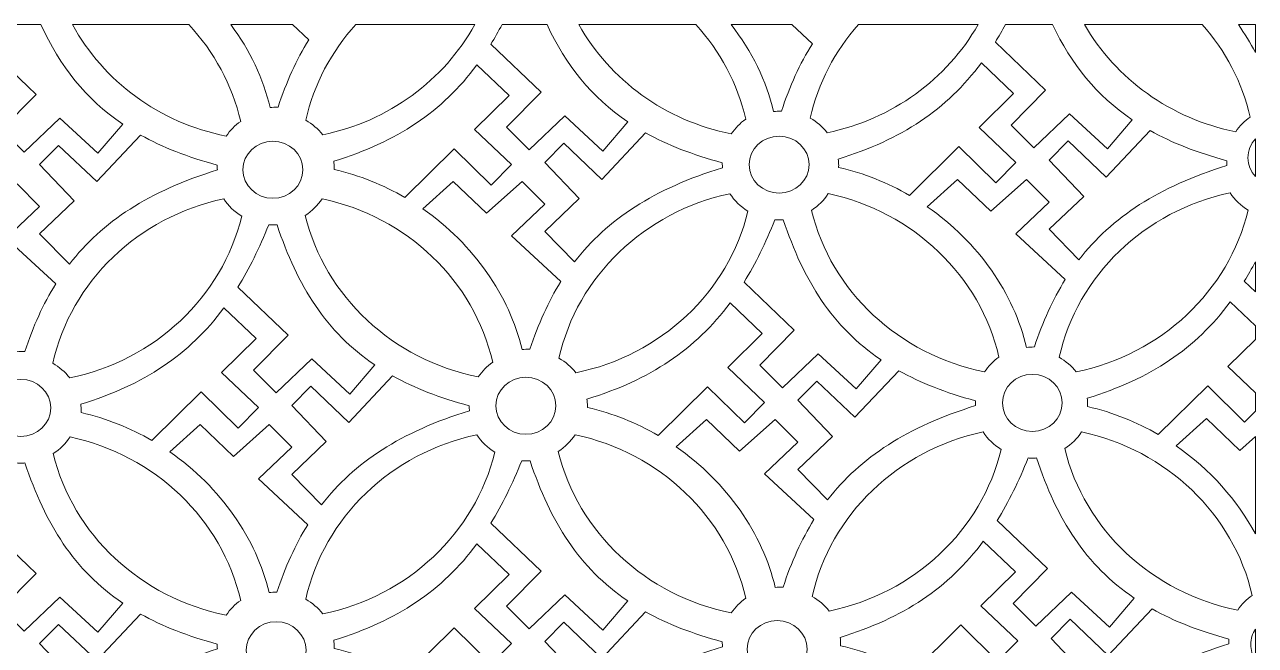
# Model space of a CAD drawing. Header units: millimetres. Extents: x -1200 to 1200, y -590 to 590.
# Drawn here: x 32 to 1200, y 1 to 590 of the extents above; entities that cross this region are included whole.
import ezdxf

# ---------------------------------------------------------------- set-up
doc = ezdxf.new("R2010")
doc.units = ezdxf.units.MM
doc.header["$MEASUREMENT"] = 0
doc.layers.add('Layer 1', color=7, linetype='Continuous')

msp = doc.modelspace()

# ---------------------------------------------------------------- linework, layer by layer
at = {"layer": 'Layer 1', "color": 250, "lineweight": 20}
for points, knots in [([(-4.3834, 569.2582), (-0.3155, 575.8553), (3.5855, 582.7519), (7.3462, 589.9734), (7.3462, 589.9734), (47.8824, 589.9734), (47.8824, 589.9734), (66.0014, 550.6167), (90.1521, 519.4531), (125.5382, 495.6002), (125.5382, 495.6002), (101.9553, 467.9119), (101.9553, 467.9119), (101.9553, 467.9119), (65.8611, 501.2002), (65.8611, 501.2002), (65.8611, 501.2002), (32.018, 468.9854), (32.018, 468.9854), (32.018, 468.9854), (10.586, 490.4619), (10.586, 490.4619), (10.586, 490.4619), (43.3001, 523.7535), (43.3001, 523.7535), (43.3001, 523.7535), (-4.3701, 569.2645), (-4.3701, 569.2645), (-4.3701, 569.2645), (-4.3834, 569.2582), (-4.3834, 569.2582)], [0, 0, 0, 0, 0.1, 0.1, 0.1, 0.2, 0.2, 0.2, 0.3, 0.3, 0.3, 0.4, 0.4, 0.4, 0.5, 0.5, 0.5, 0.6, 0.6, 0.6, 0.7, 0.7, 0.7, 0.8, 0.8, 0.8, 0.9, 0.9, 0.9, 1, 1, 1, 1]), ([(188.1511, 589.9734), (212.1181, 564.3621), (229.412, 532.9309), (237.3977, 498.1867), (231.9904, 494.3674), (227.3413, 489.6178), (223.7175, 484.1897), (160.1428, 496.852), (106.955, 536.4923), (77.8913, 589.9734), (77.8913, 589.9734), (188.1511, 589.9734), (188.1511, 589.9734)], [0, 0, 0, 0, 0.25, 0.25, 0.25, 0.5, 0.5, 0.5, 0.75, 0.75, 0.75, 1, 1, 1, 1]), ([(302.1281, 575.6674), (290.2514, 556.6373), (280.6826, 535.3773), (272.8473, 511.6646), (272.8473, 511.6646), (272.3597, 511.6677), (272.3597, 511.6677), (269.9983, 511.6677), (267.6638, 511.5308), (265.3793, 511.2536), (258.9701, 538.7381), (246.1081, 565.7064), (228.026, 589.9734), (228.026, 589.9734), (286.6611, 589.9734), (286.6611, 589.9734), (286.6611, 589.9734), (302.1281, 575.6674), (302.1281, 575.6674)], [0, 0, 0, 0, 0.166666667, 0.166666667, 0.166666667, 0.333333333, 0.333333333, 0.333333333, 0.5, 0.5, 0.5, 0.666666667, 0.666666667, 0.666666667, 0.833333333, 0.833333333, 0.833333333, 1, 1, 1, 1]), ([(299.1122, 499.2412), (306.7705, 533.4597), (323.4433, 564.4863), (346.6455, 589.9734), (346.6455, 589.9734), (459.41, 589.9734), (459.41, 589.9734), (430.3865, 537.3109), (377.9068, 498.2537), (315.2104, 485.4512), (310.8652, 491.0035), (305.3911, 495.6989), (299.1122, 499.2412)], [0, 0, 0, 0, 0.25, 0.25, 0.25, 0.5, 0.5, 0.5, 0.75, 0.75, 0.75, 1, 1, 1, 1]), ([(474.7234, 571.3957), (478.3906, 577.3397), (481.9142, 583.526), (485.3276, 589.9734), (485.3276, 589.9734), (527.988, 589.9734), (527.988, 589.9734), (545.9933, 551.6265), (569.9036, 521.1573), (604.6451, 497.7376), (604.6451, 497.7376), (581.0622, 470.0494), (581.0622, 470.0494), (581.0622, 470.0494), (544.968, 503.3377), (544.968, 503.3377), (544.968, 503.3377), (511.1249, 471.1229), (511.1249, 471.1229), (511.1249, 471.1229), (489.6929, 492.5994), (489.6929, 492.5994), (489.6929, 492.5994), (522.407, 525.891), (522.407, 525.891), (522.407, 525.891), (474.7368, 571.402), (474.7368, 571.402), (474.7368, 571.402), (474.7234, 571.3957), (474.7234, 571.3957)], [0, 0, 0, 0, 0.1, 0.1, 0.1, 0.2, 0.2, 0.2, 0.3, 0.3, 0.3, 0.4, 0.4, 0.4, 0.5, 0.5, 0.5, 0.6, 0.6, 0.6, 0.7, 0.7, 0.7, 0.8, 0.8, 0.8, 0.9, 0.9, 0.9, 1, 1, 1, 1]), ([(669.2351, 589.9734), (692.1802, 564.7571), (708.7394, 534.1064), (716.5046, 500.3242), (711.0973, 496.5048), (706.4482, 491.7553), (702.8244, 486.3272), (640.1014, 498.8207), (587.4881, 537.5785), (558.1806, 589.9734), (558.1806, 589.9734), (669.2351, 589.9734), (669.2351, 589.9734)], [0, 0, 0, 0, 0.25, 0.25, 0.25, 0.5, 0.5, 0.5, 0.75, 0.75, 0.75, 1, 1, 1, 1]), ([(779.6786, 571.8607), (767.8019, 552.8306), (758.2331, 531.5706), (750.3978, 507.8579), (750.3978, 507.8579), (749.9102, 507.8611), (749.9102, 507.8611), (747.5489, 507.8611), (745.2143, 507.7241), (742.9298, 507.447), (736.1833, 536.3776), (722.2927, 564.7316), (702.6775, 589.9734), (702.6775, 589.9734), (760.0969, 589.9734), (760.0969, 589.9734), (760.0969, 589.9734), (779.6786, 571.8607), (779.6786, 571.8607)], [0, 0, 0, 0, 0.166666667, 0.166666667, 0.166666667, 0.333333333, 0.333333333, 0.333333333, 0.5, 0.5, 0.5, 0.666666667, 0.666666667, 0.666666667, 0.833333333, 0.833333333, 0.833333333, 1, 1, 1, 1]), ([(777.6747, 501.264), (785.1326, 534.5841), (801.134, 564.8749), (823.391, 589.9734), (823.391, 589.9734), (936.8504, 589.9734), (936.8504, 589.9734), (907.6063, 538.3335), (855.6643, 500.114), (793.7729, 487.474), (789.4277, 493.0263), (783.9536, 497.7217), (777.6747, 501.264)], [0, 0, 0, 0, 0.25, 0.25, 0.25, 0.5, 0.5, 0.5, 0.75, 0.75, 0.75, 1, 1, 1, 1]), ([(953.2859, 573.4184), (956.5657, 578.7382), (959.7319, 584.2523), (962.8113, 589.9734), (962.8113, 589.9734), (1007.5057, 589.9734), (1007.5057, 589.9734), (1025.3975, 552.5758), (1049.0773, 522.766), (1083.2076, 499.7604), (1083.2076, 499.7604), (1059.6247, 472.0721), (1059.6247, 472.0721), (1059.6247, 472.0721), (1023.5305, 505.3605), (1023.5305, 505.3605), (1023.5305, 505.3605), (989.6874, 473.1457), (989.6874, 473.1457), (989.6874, 473.1457), (968.2554, 494.6222), (968.2554, 494.6222), (968.2554, 494.6222), (1000.9695, 527.9138), (1000.9695, 527.9138), (1000.9695, 527.9138), (953.2993, 573.4248), (953.2993, 573.4248), (953.2993, 573.4248), (953.2859, 573.4184), (953.2859, 573.4184)], [0, 0, 0, 0, 0.1, 0.1, 0.1, 0.2, 0.2, 0.2, 0.3, 0.3, 0.3, 0.4, 0.4, 0.4, 0.5, 0.5, 0.5, 0.6, 0.6, 0.6, 0.7, 0.7, 0.7, 0.8, 0.8, 0.8, 0.9, 0.9, 0.9, 1, 1, 1, 1]), ([(1149.6046, 589.9734), (1171.6044, 565.1489), (1187.509, 535.2308), (1195.0671, 502.347), (1189.6598, 498.5276), (1185.0107, 493.778), (1181.3869, 488.35), (1119.4721, 500.681), (1067.4099, 538.6042), (1037.8886, 589.9734), (1037.8886, 589.9734), (1149.6046, 589.9734), (1149.6046, 589.9734)], [0, 0, 0, 0, 0.25, 0.25, 0.25, 0.5, 0.5, 0.5, 0.75, 0.75, 0.75, 1, 1, 1, 1]), ([(1199.95, 563.5275), (1195.2374, 572.5902), (1189.8268, 581.4363), (1183.7883, 589.9734), (1183.7883, 589.9734), (1199.95, 589.9734), (1199.95, 589.9734), (1199.95, 589.9734), (1199.95, 563.5275), (1199.95, 563.5275)], [0, 0, 0, 0, 0.333333333, 0.333333333, 0.333333333, 0.666666667, 0.666666667, 0.666666667, 1, 1, 1, 1]), ([(325.701, 460.4037), (385.7889, 478.9432), (428.593, 507.3705), (461.4341, 551.7189), (461.4341, 551.7189), (491.9506, 522.6672), (491.9506, 522.6672), (491.9506, 522.6672), (459.2364, 490.4524), (459.2364, 490.4524), (459.2364, 490.4524), (494.2051, 457.1641), (494.2051, 457.1641), (494.2051, 457.1641), (475.0308, 437.8345), (475.0308, 437.8345), (475.0308, 437.8345), (440.0621, 472.1964), (440.0621, 472.1964), (440.0621, 472.1964), (393.1901, 426.0132), (393.1901, 426.0132), (393.1901, 426.0132), (393.1834, 426.01), (393.1834, 426.01), (372.78, 437.8218), (350.2625, 446.9514), (326.065, 452.5579), (326.0818, 453.0962), (326.0951, 453.6345), (326.0951, 454.1793), (326.0951, 456.2849), (325.9548, 458.3618), (325.701, 460.4037)], [0, 0, 0, 0, 0.090909091, 0.090909091, 0.090909091, 0.181818182, 0.181818182, 0.181818182, 0.272727273, 0.272727273, 0.272727273, 0.363636364, 0.363636364, 0.363636364, 0.454545455, 0.454545455, 0.454545455, 0.545454545, 0.545454545, 0.545454545, 0.636363636, 0.636363636, 0.636363636, 0.727272727, 0.727272727, 0.727272727, 0.818181818, 0.818181818, 0.818181818, 0.909090909, 0.909090909, 0.909090909, 1, 1, 1, 1]), ([(804.2635, 462.4265), (864.3514, 480.966), (907.1554, 509.3933), (939.9965, 553.7417), (939.9965, 553.7417), (970.5131, 524.69), (970.5131, 524.69), (970.5131, 524.69), (937.7989, 492.4752), (937.7989, 492.4752), (937.7989, 492.4752), (972.7676, 459.1868), (972.7676, 459.1868), (972.7676, 459.1868), (953.5932, 439.8573), (953.5932, 439.8573), (953.5932, 439.8573), (918.6246, 474.2192), (918.6246, 474.2192), (918.6246, 474.2192), (871.7526, 428.036), (871.7526, 428.036), (871.7526, 428.036), (871.7459, 428.0328), (871.7459, 428.0328), (851.3425, 439.8446), (828.825, 448.9742), (804.6275, 454.5807), (804.6443, 455.119), (804.6576, 455.6573), (804.6576, 456.2021), (804.6576, 458.3077), (804.5173, 460.3846), (804.2635, 462.4265)], [0, 0, 0, 0, 0.090909091, 0.090909091, 0.090909091, 0.181818182, 0.181818182, 0.181818182, 0.272727273, 0.272727273, 0.272727273, 0.363636364, 0.363636364, 0.363636364, 0.454545455, 0.454545455, 0.454545455, 0.545454545, 0.545454545, 0.545454545, 0.636363636, 0.636363636, 0.636363636, 0.727272727, 0.727272727, 0.727272727, 0.818181818, 0.818181818, 0.818181818, 0.909090909, 0.909090909, 0.909090909, 1, 1, 1, 1]), ([(142.438, 485.2441), (163.0484, 473.7764), (187.0389, 464.3251), (215.1674, 456.7531), (215.1674, 456.7531), (215.1607, 456.1001), (215.1607, 456.1001), (215.1607, 454.7654), (215.2075, 453.4434), (215.3111, 452.1342), (150.5406, 432.0847), (106.0666, 403.1541), (74.8955, 362.7112), (74.8955, 362.7112), (46.6835, 391.6705), (46.6835, 391.6705), (46.6835, 391.6705), (79.3943, 422.8118), (79.3943, 422.8118), (79.3943, 422.8118), (46.6835, 457.1736), (46.6835, 457.1736), (46.6835, 457.1736), (64.7322, 475.4296), (64.7322, 475.4296), (64.7322, 475.4296), (100.8263, 441.0678), (100.8263, 441.0678), (100.8263, 441.0678), (142.438, 485.2441), (142.438, 485.2441)], [0, 0, 0, 0, 0.1, 0.1, 0.1, 0.2, 0.2, 0.2, 0.3, 0.3, 0.3, 0.4, 0.4, 0.4, 0.5, 0.5, 0.5, 0.6, 0.6, 0.6, 0.7, 0.7, 0.7, 0.8, 0.8, 0.8, 0.9, 0.9, 0.9, 1, 1, 1, 1]), ([(239.5553, 452.3317), (239.5553, 467.2843), (252.2669, 479.4083), (267.9443, 479.4083), (283.6217, 479.4083), (296.3334, 467.2843), (296.3334, 452.3317), (296.3334, 437.379), (283.6217, 425.255), (267.9443, 425.255), (252.2669, 425.255), (239.5553, 437.379), (239.5553, 452.3317)], [0, 0, 0, 0, 0.25, 0.25, 0.25, 0.5, 0.5, 0.5, 0.75, 0.75, 0.75, 1, 1, 1, 1]), ([(621.5449, 487.3816), (642.1553, 475.9139), (666.1458, 466.4625), (694.2743, 458.8906), (694.2743, 458.8906), (694.2676, 458.2376), (694.2676, 458.2376), (694.2676, 456.9028), (694.3144, 455.5809), (694.418, 454.2716), (629.6475, 434.2222), (585.1735, 405.2916), (554.0024, 364.8487), (554.0024, 364.8487), (525.7904, 393.8079), (525.7904, 393.8079), (525.7904, 393.8079), (558.5012, 424.9492), (558.5012, 424.9492), (558.5012, 424.9492), (525.7904, 459.3111), (525.7904, 459.3111), (525.7904, 459.3111), (543.8391, 477.5671), (543.8391, 477.5671), (543.8391, 477.5671), (579.9332, 443.2053), (579.9332, 443.2053), (579.9332, 443.2053), (621.5449, 487.3816), (621.5449, 487.3816)], [0, 0, 0, 0, 0.1, 0.1, 0.1, 0.2, 0.2, 0.2, 0.3, 0.3, 0.3, 0.4, 0.4, 0.4, 0.5, 0.5, 0.5, 0.6, 0.6, 0.6, 0.7, 0.7, 0.7, 0.8, 0.8, 0.8, 0.9, 0.9, 0.9, 1, 1, 1, 1]), ([(719.7543, 457.1577), (719.7543, 472.1104), (732.4659, 484.2344), (748.1434, 484.2344), (763.8208, 484.2344), (776.5324, 472.1104), (776.5324, 457.1577), (776.5324, 442.205), (763.8208, 430.081), (748.1434, 430.081), (732.4659, 430.081), (719.7543, 442.205), (719.7543, 457.1577)], [0, 0, 0, 0, 0.25, 0.25, 0.25, 0.5, 0.5, 0.5, 0.75, 0.75, 0.75, 1, 1, 1, 1]), ([(1100.1074, 489.4044), (1120.7178, 477.9367), (1144.7083, 468.4853), (1172.8368, 460.9134), (1172.8368, 460.9134), (1172.8301, 460.2604), (1172.8301, 460.2604), (1172.8301, 458.9256), (1172.8769, 457.6037), (1172.9804, 456.2944), (1108.2099, 436.2449), (1063.736, 407.3144), (1032.5649, 366.8715), (1032.5649, 366.8715), (1004.3529, 395.8307), (1004.3529, 395.8307), (1004.3529, 395.8307), (1037.0637, 426.972), (1037.0637, 426.972), (1037.0637, 426.972), (1004.3529, 461.3339), (1004.3529, 461.3339), (1004.3529, 461.3339), (1022.4016, 479.5899), (1022.4016, 479.5899), (1022.4016, 479.5899), (1058.4957, 445.2281), (1058.4957, 445.2281), (1058.4957, 445.2281), (1100.1074, 489.4044), (1100.1074, 489.4044)], [0, 0, 0, 0, 0.1, 0.1, 0.1, 0.2, 0.2, 0.2, 0.3, 0.3, 0.3, 0.4, 0.4, 0.4, 0.5, 0.5, 0.5, 0.6, 0.6, 0.6, 0.7, 0.7, 0.7, 0.8, 0.8, 0.8, 0.9, 0.9, 0.9, 1, 1, 1, 1]), ([(1192.9095, 463.688), (1192.9095, 470.5272), (1195.5648, 476.7707), (1199.95, 481.5363), (1199.95, 481.5363), (1199.95, 445.8397), (1199.95, 445.8397), (1195.5648, 450.6052), (1192.9095, 456.8487), (1192.9095, 463.688)], [0, 0, 0, 0, 0.333333333, 0.333333333, 0.333333333, 0.666666667, 0.666666667, 0.666666667, 1, 1, 1, 1]), ([(61.9401, 344.0443), (50.0634, 325.0141), (40.4947, 303.7542), (32.6593, 280.0414), (32.6593, 280.0414), (32.1716, 280.0446), (32.1716, 280.0446), (29.8104, 280.0446), (27.4757, 279.9076), (25.1912, 279.6305), (13.3279, 330.4932), (-20.5786, 379.5624), (-68.9435, 413.096), (-68.9435, 413.096), (-40.1736, 438.9176), (-40.1736, 438.9176), (-40.1736, 438.9176), (-8.5883, 408.8498), (-8.5883, 408.8498), (-8.5883, 408.8498), (25.2514, 438.9176), (25.2514, 438.9176), (25.2514, 438.9176), (46.6835, 417.441), (46.6835, 417.441), (46.6835, 417.441), (15.0982, 387.3732), (15.0982, 387.3732), (15.0982, 387.3732), (61.9401, 344.0443), (61.9401, 344.0443)], [0, 0, 0, 0, 0.1, 0.1, 0.1, 0.2, 0.2, 0.2, 0.3, 0.3, 0.3, 0.4, 0.4, 0.4, 0.5, 0.5, 0.5, 0.6, 0.6, 0.6, 0.7, 0.7, 0.7, 0.8, 0.8, 0.8, 0.9, 0.9, 0.9, 1, 1, 1, 1]), ([(541.047, 346.1817), (529.1703, 327.1516), (519.6016, 305.8917), (511.7662, 282.1789), (511.7662, 282.1789), (511.2785, 282.1821), (511.2785, 282.1821), (508.9173, 282.1821), (506.5826, 282.0451), (504.2981, 281.768), (492.4348, 332.6307), (458.5283, 381.6999), (410.1634, 415.2335), (410.1634, 415.2335), (438.9333, 441.0551), (438.9333, 441.0551), (438.9333, 441.0551), (470.5186, 410.9872), (470.5186, 410.9872), (470.5186, 410.9872), (504.3583, 441.0551), (504.3583, 441.0551), (504.3583, 441.0551), (525.7904, 419.5785), (525.7904, 419.5785), (525.7904, 419.5785), (494.2051, 389.5107), (494.2051, 389.5107), (494.2051, 389.5107), (541.047, 346.1817), (541.047, 346.1817)], [0, 0, 0, 0, 0.1, 0.1, 0.1, 0.2, 0.2, 0.2, 0.3, 0.3, 0.3, 0.4, 0.4, 0.4, 0.5, 0.5, 0.5, 0.6, 0.6, 0.6, 0.7, 0.7, 0.7, 0.8, 0.8, 0.8, 0.9, 0.9, 0.9, 1, 1, 1, 1]), ([(1019.6095, 348.2045), (1007.7328, 329.1744), (998.164, 307.9145), (990.3286, 284.2017), (990.3286, 284.2017), (989.841, 284.2049), (989.841, 284.2049), (987.4798, 284.2049), (985.1451, 284.0679), (982.8606, 283.7908), (970.9973, 334.6534), (937.0908, 383.7227), (888.7259, 417.2563), (888.7259, 417.2563), (917.4957, 443.0779), (917.4957, 443.0779), (917.4957, 443.0779), (949.0811, 413.01), (949.0811, 413.01), (949.0811, 413.01), (982.9208, 443.0779), (982.9208, 443.0779), (982.9208, 443.0779), (1004.3529, 421.6013), (1004.3529, 421.6013), (1004.3529, 421.6013), (972.7676, 391.5335), (972.7676, 391.5335), (972.7676, 391.5335), (1019.6095, 348.2045), (1019.6095, 348.2045)], [0, 0, 0, 0, 0.1, 0.1, 0.1, 0.2, 0.2, 0.2, 0.3, 0.3, 0.3, 0.4, 0.4, 0.4, 0.5, 0.5, 0.5, 0.6, 0.6, 0.6, 0.7, 0.7, 0.7, 0.8, 0.8, 0.8, 0.9, 0.9, 0.9, 1, 1, 1, 1]), ([(59.1044, 268.7266), (76.4719, 346.3155), (140.1836, 407.5469), (221.2728, 424.79), (225.6046, 418.1259), (231.4627, 412.4526), (238.3829, 408.2254), (219.89, 331.5699), (156.018, 271.4406), (75.2028, 254.9366), (70.8575, 260.4889), (65.3835, 265.1843), (59.1044, 268.7266)], [0, 0, 0, 0, 0.25, 0.25, 0.25, 0.5, 0.5, 0.5, 0.75, 0.75, 0.75, 1, 1, 1, 1]), ([(314.6026, 424.8091), (395.3042, 407.6361), (458.7822, 346.8889), (476.4969, 269.8097), (471.0897, 265.9903), (466.4406, 261.2407), (462.8168, 255.8126), (381.6174, 271.9854), (317.3546, 332.1496), (298.6746, 408.9804), (305.0839, 413.1247), (310.5179, 418.5209), (314.6026, 424.8091)], [0, 0, 0, 0, 0.25, 0.25, 0.25, 0.5, 0.5, 0.5, 0.75, 0.75, 0.75, 1, 1, 1, 1]), ([(539.3035, 273.5526), (556.671, 351.1415), (620.3826, 412.373), (701.4718, 429.616), (705.8036, 422.952), (711.6617, 417.2786), (718.5821, 413.0515), (700.0891, 336.3959), (636.217, 276.2666), (555.4018, 259.7626), (551.0566, 265.3149), (545.5825, 270.0103), (539.3035, 273.5526)], [0, 0, 0, 0, 0.25, 0.25, 0.25, 0.5, 0.5, 0.5, 0.75, 0.75, 0.75, 1, 1, 1, 1]), ([(794.8016, 429.6351), (875.5033, 412.4622), (938.9812, 351.7149), (956.6959, 274.6357), (951.2887, 270.8163), (946.6396, 266.0667), (943.0158, 260.6386), (861.8164, 276.8113), (797.5537, 336.9756), (778.8737, 413.8064), (785.2829, 417.9507), (790.7169, 423.3469), (794.8016, 429.6351)], [0, 0, 0, 0, 0.25, 0.25, 0.25, 0.5, 0.5, 0.5, 0.75, 0.75, 0.75, 1, 1, 1, 1]), ([(1013.8047, 274.4127), (1031.1721, 352.0016), (1094.8839, 413.233), (1175.973, 430.476), (1180.3048, 423.812), (1186.163, 418.1387), (1193.0832, 413.9115), (1174.5903, 337.256), (1110.7182, 277.1267), (1029.903, 260.6227), (1025.5578, 266.175), (1020.0837, 270.8704), (1013.8047, 274.4127)], [0, 0, 0, 0, 0.25, 0.25, 0.25, 0.5, 0.5, 0.5, 0.75, 0.75, 0.75, 1, 1, 1, 1]), ([(234.7158, 340.881), (245.517, 358.3949), (255.1726, 378.0525), (264.0099, 400.1311), (265.3058, 400.0451), (266.625, 400.0005), (267.9443, 400.0005), (269.2669, 400.0005), (270.5728, 400.0419), (271.872, 400.1311), (291.3569, 342.0469), (318.4034, 298.3898), (364.6374, 267.223), (364.6374, 267.223), (341.0544, 239.5348), (341.0544, 239.5348), (341.0544, 239.5348), (304.9603, 272.8231), (304.9603, 272.8231), (304.9603, 272.8231), (271.1172, 240.6083), (271.1172, 240.6083), (271.1172, 240.6083), (249.6851, 262.0849), (249.6851, 262.0849), (249.6851, 262.0849), (282.3994, 295.3763), (282.3994, 295.3763), (282.3994, 295.3763), (234.7291, 340.8874), (234.7291, 340.8874), (234.7291, 340.8874), (234.7158, 340.881), (234.7158, 340.881)], [0, 0, 0, 0, 0.090909091, 0.090909091, 0.090909091, 0.181818182, 0.181818182, 0.181818182, 0.272727273, 0.272727273, 0.272727273, 0.363636364, 0.363636364, 0.363636364, 0.454545455, 0.454545455, 0.454545455, 0.545454545, 0.545454545, 0.545454545, 0.636363636, 0.636363636, 0.636363636, 0.727272727, 0.727272727, 0.727272727, 0.818181818, 0.818181818, 0.818181818, 0.909090909, 0.909090909, 0.909090909, 1, 1, 1, 1]), ([(714.9149, 345.707), (725.716, 363.2209), (735.3716, 382.8785), (744.2089, 404.9571), (745.5048, 404.8711), (746.8241, 404.8265), (748.1434, 404.8265), (749.4659, 404.8265), (750.7718, 404.8679), (752.0711, 404.9571), (771.556, 346.873), (798.6024, 303.2158), (844.8365, 272.049), (844.8365, 272.049), (821.2535, 244.3608), (821.2535, 244.3608), (821.2535, 244.3608), (785.1593, 277.6492), (785.1593, 277.6492), (785.1593, 277.6492), (751.3162, 245.4343), (751.3162, 245.4343), (751.3162, 245.4343), (729.8842, 266.9109), (729.8842, 266.9109), (729.8842, 266.9109), (762.5984, 300.2024), (762.5984, 300.2024), (762.5984, 300.2024), (714.9282, 345.7135), (714.9282, 345.7135), (714.9282, 345.7135), (714.9149, 345.707), (714.9149, 345.707)], [0, 0, 0, 0, 0.090909091, 0.090909091, 0.090909091, 0.181818182, 0.181818182, 0.181818182, 0.272727273, 0.272727273, 0.272727273, 0.363636364, 0.363636364, 0.363636364, 0.454545455, 0.454545455, 0.454545455, 0.545454545, 0.545454545, 0.545454545, 0.636363636, 0.636363636, 0.636363636, 0.727272727, 0.727272727, 0.727272727, 0.818181818, 0.818181818, 0.818181818, 0.909090909, 0.909090909, 0.909090909, 1, 1, 1, 1]), ([(1189.416, 346.5672), (1193.0565, 352.4698), (1196.5567, 358.6115), (1199.95, 365.0111), (1199.95, 365.0111), (1199.95, 336.5297), (1199.95, 336.5297), (1199.95, 336.5297), (1189.4293, 346.5735), (1189.4293, 346.5735), (1189.4293, 346.5735), (1189.416, 346.5672), (1189.416, 346.5672)], [0, 0, 0, 0, 0.25, 0.25, 0.25, 0.5, 0.5, 0.5, 0.75, 0.75, 0.75, 1, 1, 1, 1]), ([(85.6933, 229.8891), (145.7813, 248.4286), (188.5852, 276.8559), (221.4264, 321.2043), (221.4264, 321.2043), (251.9429, 292.1527), (251.9429, 292.1527), (251.9429, 292.1527), (219.2288, 259.9378), (219.2288, 259.9378), (219.2288, 259.9378), (254.1973, 226.6495), (254.1973, 226.6495), (254.1973, 226.6495), (235.023, 207.3199), (235.023, 207.3199), (235.023, 207.3199), (200.0544, 241.6818), (200.0544, 241.6818), (200.0544, 241.6818), (153.1825, 195.4986), (153.1825, 195.4986), (153.1825, 195.4986), (153.1758, 195.4954), (153.1758, 195.4954), (132.7724, 207.3072), (110.2548, 216.4368), (86.0574, 222.0432), (86.0741, 222.5816), (86.0875, 223.12), (86.0875, 223.6647), (86.0875, 225.7703), (85.9472, 227.8472), (85.6933, 229.8891)], [0, 0, 0, 0, 0.090909091, 0.090909091, 0.090909091, 0.181818182, 0.181818182, 0.181818182, 0.272727273, 0.272727273, 0.272727273, 0.363636364, 0.363636364, 0.363636364, 0.454545455, 0.454545455, 0.454545455, 0.545454545, 0.545454545, 0.545454545, 0.636363636, 0.636363636, 0.636363636, 0.727272727, 0.727272727, 0.727272727, 0.818181818, 0.818181818, 0.818181818, 0.909090909, 0.909090909, 0.909090909, 1, 1, 1, 1]), ([(565.8924, 234.7152), (625.9803, 253.2547), (668.7843, 281.682), (701.6254, 326.0303), (701.6254, 326.0303), (732.1419, 296.9787), (732.1419, 296.9787), (732.1419, 296.9787), (699.4278, 264.7639), (699.4278, 264.7639), (699.4278, 264.7639), (734.3964, 231.4755), (734.3964, 231.4755), (734.3964, 231.4755), (715.2221, 212.146), (715.2221, 212.146), (715.2221, 212.146), (680.2534, 246.5078), (680.2534, 246.5078), (680.2534, 246.5078), (633.3815, 200.3246), (633.3815, 200.3246), (633.3815, 200.3246), (633.3748, 200.3214), (633.3748, 200.3214), (612.9714, 212.1332), (590.4539, 221.2628), (566.2564, 226.8693), (566.2731, 227.4076), (566.2865, 227.946), (566.2865, 228.4907), (566.2865, 230.5963), (566.1462, 232.6733), (565.8924, 234.7152)], [0, 0, 0, 0, 0.090909091, 0.090909091, 0.090909091, 0.181818182, 0.181818182, 0.181818182, 0.272727273, 0.272727273, 0.272727273, 0.363636364, 0.363636364, 0.363636364, 0.454545455, 0.454545455, 0.454545455, 0.545454545, 0.545454545, 0.545454545, 0.636363636, 0.636363636, 0.636363636, 0.727272727, 0.727272727, 0.727272727, 0.818181818, 0.818181818, 0.818181818, 0.909090909, 0.909090909, 0.909090909, 1, 1, 1, 1]), ([(1040.3935, 235.5752), (1100.4815, 254.1148), (1143.2854, 282.542), (1176.1266, 326.8904), (1176.1266, 326.8904), (1199.95, 304.2097), (1199.95, 304.2097), (1199.95, 304.2097), (1199.95, 291.248), (1199.95, 291.248), (1199.95, 291.248), (1173.929, 265.6239), (1173.929, 265.6239), (1173.929, 265.6239), (1199.95, 240.8536), (1199.95, 240.8536), (1199.95, 240.8536), (1199.95, 223.3143), (1199.95, 223.3143), (1199.95, 223.3143), (1189.7232, 213.006), (1189.7232, 213.006), (1189.7232, 213.006), (1154.7547, 247.3679), (1154.7547, 247.3679), (1154.7547, 247.3679), (1107.8827, 201.1847), (1107.8827, 201.1847), (1107.8827, 201.1847), (1107.876, 201.1815), (1107.876, 201.1815), (1087.4726, 212.9933), (1064.9551, 222.1229), (1040.7576, 227.7294), (1040.7743, 228.2677), (1040.7877, 228.8061), (1040.7877, 229.3508), (1040.7877, 231.4564), (1040.6474, 233.5333), (1040.3935, 235.5752)], [0, 0, 0, 0, 0.076923077, 0.076923077, 0.076923077, 0.153846154, 0.153846154, 0.153846154, 0.230769231, 0.230769231, 0.230769231, 0.307692308, 0.307692308, 0.307692308, 0.384615385, 0.384615385, 0.384615385, 0.461538462, 0.461538462, 0.461538462, 0.538461538, 0.538461538, 0.538461538, 0.615384615, 0.615384615, 0.615384615, 0.692307692, 0.692307692, 0.692307692, 0.769230769, 0.769230769, 0.769230769, 0.846153846, 0.846153846, 0.846153846, 0.923076923, 0.923076923, 0.923076923, 1, 1, 1, 1]), ([(381.5373, 256.867), (402.1477, 245.3992), (426.1381, 235.9479), (454.2666, 228.376), (454.2666, 228.376), (454.26, 227.723), (454.26, 227.723), (454.26, 226.3883), (454.3068, 225.0663), (454.4103, 223.7571), (389.6398, 203.7076), (345.1659, 174.777), (313.9947, 134.3341), (313.9947, 134.3341), (285.7826, 163.2933), (285.7826, 163.2933), (285.7826, 163.2933), (318.4935, 194.4347), (318.4935, 194.4347), (318.4935, 194.4347), (285.7826, 228.7965), (285.7826, 228.7965), (285.7826, 228.7965), (303.8314, 247.0525), (303.8314, 247.0525), (303.8314, 247.0525), (339.9256, 212.6906), (339.9256, 212.6906), (339.9256, 212.6906), (381.5373, 256.867), (381.5373, 256.867)], [0, 0, 0, 0, 0.1, 0.1, 0.1, 0.2, 0.2, 0.2, 0.3, 0.3, 0.3, 0.4, 0.4, 0.4, 0.5, 0.5, 0.5, 0.6, 0.6, 0.6, 0.7, 0.7, 0.7, 0.8, 0.8, 0.8, 0.9, 0.9, 0.9, 1, 1, 1, 1]), ([(861.7363, 261.693), (882.3467, 250.2253), (906.3371, 240.7739), (934.4656, 233.202), (934.4656, 233.202), (934.459, 232.549), (934.459, 232.549), (934.459, 231.2143), (934.5058, 229.8923), (934.6093, 228.5831), (869.8388, 208.5337), (825.3649, 179.603), (794.1938, 139.1601), (794.1938, 139.1601), (765.9817, 168.1193), (765.9817, 168.1193), (765.9817, 168.1193), (798.6926, 199.2607), (798.6926, 199.2607), (798.6926, 199.2607), (765.9817, 233.6225), (765.9817, 233.6225), (765.9817, 233.6225), (784.0305, 251.8786), (784.0305, 251.8786), (784.0305, 251.8786), (820.1246, 217.5167), (820.1246, 217.5167), (820.1246, 217.5167), (861.7363, 261.693), (861.7363, 261.693)], [0, 0, 0, 0, 0.1, 0.1, 0.1, 0.2, 0.2, 0.2, 0.3, 0.3, 0.3, 0.4, 0.4, 0.4, 0.5, 0.5, 0.5, 0.6, 0.6, 0.6, 0.7, 0.7, 0.7, 0.8, 0.8, 0.8, 0.9, 0.9, 0.9, 1, 1, 1, 1]), ([(959.9791, 231.1633), (959.9791, 246.116), (972.6907, 258.24), (988.3682, 258.24), (1004.0455, 258.24), (1016.7572, 246.116), (1016.7572, 231.1633), (1016.7572, 216.2106), (1004.0455, 204.0867), (988.3682, 204.0867), (972.6907, 204.0867), (959.9791, 216.2106), (959.9791, 231.1633)], [0, 0, 0, 0, 0.25, 0.25, 0.25, 0.5, 0.5, 0.5, 0.75, 0.75, 0.75, 1, 1, 1, 1]), ([(0.4561, 226.3724), (0.4561, 241.325), (13.1676, 253.449), (28.8451, 253.449), (44.5226, 253.449), (57.2342, 241.325), (57.2342, 226.3724), (57.2342, 211.4197), (44.5226, 199.2957), (28.8451, 199.2957), (13.1676, 199.2957), (0.4561, 211.4197), (0.4561, 226.3724)], [0, 0, 0, 0, 0.25, 0.25, 0.25, 0.5, 0.5, 0.5, 0.75, 0.75, 0.75, 1, 1, 1, 1]), ([(479.563, 228.5066), (479.563, 243.4593), (492.2745, 255.5832), (507.952, 255.5832), (523.6295, 255.5832), (536.3411, 243.4593), (536.3411, 228.5066), (536.3411, 213.5539), (523.6295, 201.43), (507.952, 201.43), (492.2745, 201.43), (479.563, 213.5539), (479.563, 228.5066)], [0, 0, 0, 0, 0.25, 0.25, 0.25, 0.5, 0.5, 0.5, 0.75, 0.75, 0.75, 1, 1, 1, 1]), ([(301.0392, 115.6671), (289.1626, 96.637), (279.5939, 75.3771), (271.7585, 51.6643), (271.7585, 51.6643), (271.2708, 51.6675), (271.2708, 51.6675), (268.9095, 51.6675), (266.575, 51.5305), (264.2905, 51.2534), (252.4272, 102.116), (218.5207, 151.1853), (170.1557, 184.7189), (170.1557, 184.7189), (198.9255, 210.5405), (198.9255, 210.5405), (198.9255, 210.5405), (230.5108, 180.4726), (230.5108, 180.4726), (230.5108, 180.4726), (264.3506, 210.5405), (264.3506, 210.5405), (264.3506, 210.5405), (285.7826, 189.064), (285.7826, 189.064), (285.7826, 189.064), (254.1973, 158.9961), (254.1973, 158.9961), (254.1973, 158.9961), (301.0392, 115.6671), (301.0392, 115.6671)], [0, 0, 0, 0, 0.1, 0.1, 0.1, 0.2, 0.2, 0.2, 0.3, 0.3, 0.3, 0.4, 0.4, 0.4, 0.5, 0.5, 0.5, 0.6, 0.6, 0.6, 0.7, 0.7, 0.7, 0.8, 0.8, 0.8, 0.9, 0.9, 0.9, 1, 1, 1, 1]), ([(781.2383, 120.4931), (769.3617, 101.463), (759.7929, 80.2031), (751.9575, 56.4903), (751.9575, 56.4903), (751.4698, 56.4935), (751.4698, 56.4935), (749.1086, 56.4935), (746.774, 56.3565), (744.4895, 56.0794), (732.6263, 106.9421), (698.7197, 156.0113), (650.3548, 189.545), (650.3548, 189.545), (679.1246, 215.3665), (679.1246, 215.3665), (679.1246, 215.3665), (710.7099, 185.2987), (710.7099, 185.2987), (710.7099, 185.2987), (744.5496, 215.3665), (744.5496, 215.3665), (744.5496, 215.3665), (765.9817, 193.8899), (765.9817, 193.8899), (765.9817, 193.8899), (734.3964, 163.8221), (734.3964, 163.8221), (734.3964, 163.8221), (781.2383, 120.4931), (781.2383, 120.4931)], [0, 0, 0, 0, 0.1, 0.1, 0.1, 0.2, 0.2, 0.2, 0.3, 0.3, 0.3, 0.4, 0.4, 0.4, 0.5, 0.5, 0.5, 0.6, 0.6, 0.6, 0.7, 0.7, 0.7, 0.8, 0.8, 0.8, 0.9, 0.9, 0.9, 1, 1, 1, 1]), ([(1199.95, 106.8879), (1182.8064, 138.9085), (1157.0391, 168.0907), (1124.856, 190.405), (1124.856, 190.405), (1153.6257, 216.2266), (1153.6257, 216.2266), (1153.6257, 216.2266), (1185.211, 186.1588), (1185.211, 186.1588), (1185.211, 186.1588), (1199.95, 199.2543), (1199.95, 199.2543), (1199.95, 199.2543), (1199.95, 106.8879), (1199.95, 106.8879)], [0, 0, 0, 0, 0.2, 0.2, 0.2, 0.4, 0.4, 0.4, 0.6, 0.6, 0.6, 0.8, 0.8, 0.8, 1, 1, 1, 1]), ([(75.5033, 198.8498), (156.2051, 181.6768), (219.683, 120.9295), (237.3977, 43.8503), (231.9904, 40.0309), (227.3413, 35.2814), (223.7175, 29.8533), (142.5182, 46.026), (78.2554, 106.1903), (59.5754, 183.0211), (65.9846, 187.1654), (71.4187, 192.5616), (75.5033, 198.8498)], [0, 0, 0, 0, 0.25, 0.25, 0.25, 0.5, 0.5, 0.5, 0.75, 0.75, 0.75, 1, 1, 1, 1]), ([(299.1122, 44.9015), (316.4795, 122.4904), (380.1913, 183.7218), (461.2804, 200.9649), (465.6122, 194.3008), (471.4704, 188.6275), (478.3906, 184.4004), (459.8977, 107.7448), (396.0257, 47.6156), (315.2104, 31.1116), (310.8652, 36.6639), (305.3911, 41.3593), (299.1122, 44.9015)], [0, 0, 0, 0, 0.25, 0.25, 0.25, 0.5, 0.5, 0.5, 0.75, 0.75, 0.75, 1, 1, 1, 1]), ([(554.6102, 200.984), (635.312, 183.811), (698.7899, 123.0638), (716.5046, 45.9846), (711.0973, 42.1652), (706.4482, 37.4156), (702.8244, 31.9876), (621.6251, 48.1603), (557.3622, 108.3246), (538.6823, 185.1553), (545.0915, 189.2997), (550.5256, 194.6959), (554.6102, 200.984)], [0, 0, 0, 0, 0.25, 0.25, 0.25, 0.5, 0.5, 0.5, 0.75, 0.75, 0.75, 1, 1, 1, 1]), ([(779.5282, 47.5582), (796.8957, 125.1471), (860.6074, 186.3786), (941.6965, 203.6216), (946.0284, 196.9576), (951.8865, 191.2842), (958.8068, 187.0571), (940.3139, 110.4015), (876.4418, 50.2722), (795.6266, 33.7682), (791.2813, 39.3205), (785.8073, 44.016), (779.5282, 47.5582)], [0, 0, 0, 0, 0.25, 0.25, 0.25, 0.5, 0.5, 0.5, 0.75, 0.75, 0.75, 1, 1, 1, 1]), ([(1035.0264, 203.6407), (1115.728, 186.4677), (1179.206, 125.7205), (1196.9207, 48.6413), (1191.5135, 44.8219), (1186.8643, 40.0723), (1183.2406, 34.6443), (1102.0412, 50.817), (1037.7784, 110.9813), (1019.0984, 187.812), (1025.5077, 191.9563), (1030.9417, 197.3525), (1035.0264, 203.6407)], [0, 0, 0, 0, 0.25, 0.25, 0.25, 0.5, 0.5, 0.5, 0.75, 0.75, 0.75, 1, 1, 1, 1]), ([(474.7234, 117.056), (485.5247, 134.5698), (495.1803, 154.2275), (504.0176, 176.3061), (505.3135, 176.2201), (506.6327, 176.1754), (507.952, 176.1754), (509.2746, 176.1754), (510.5805, 176.2169), (511.8797, 176.3061), (531.3646, 118.2219), (558.411, 74.5648), (604.6451, 43.398), (604.6451, 43.398), (581.0622, 15.7097), (581.0622, 15.7097), (581.0622, 15.7097), (544.968, 48.998), (544.968, 48.998), (544.968, 48.998), (511.1249, 16.7833), (511.1249, 16.7833), (511.1249, 16.7833), (489.6929, 38.2598), (489.6929, 38.2598), (489.6929, 38.2598), (522.407, 71.5513), (522.407, 71.5513), (522.407, 71.5513), (474.7368, 117.0623), (474.7368, 117.0623), (474.7368, 117.0623), (474.7234, 117.056), (474.7234, 117.056)], [0, 0, 0, 0, 0.090909091, 0.090909091, 0.090909091, 0.181818182, 0.181818182, 0.181818182, 0.272727273, 0.272727273, 0.272727273, 0.363636364, 0.363636364, 0.363636364, 0.454545455, 0.454545455, 0.454545455, 0.545454545, 0.545454545, 0.545454545, 0.636363636, 0.636363636, 0.636363636, 0.727272727, 0.727272727, 0.727272727, 0.818181818, 0.818181818, 0.818181818, 0.909090909, 0.909090909, 0.909090909, 1, 1, 1, 1]), ([(955.1396, 119.7127), (965.9408, 137.2265), (975.5964, 156.8841), (984.4337, 178.9627), (985.7296, 178.8767), (987.0488, 178.8321), (988.3682, 178.8321), (989.6907, 178.8321), (990.9966, 178.8735), (992.2958, 178.9627), (1011.7808, 120.8785), (1038.8272, 77.2215), (1085.0612, 46.0547), (1085.0612, 46.0547), (1061.4782, 18.3664), (1061.4782, 18.3664), (1061.4782, 18.3664), (1025.3841, 51.6547), (1025.3841, 51.6547), (1025.3841, 51.6547), (991.541, 19.4399), (991.541, 19.4399), (991.541, 19.4399), (970.1089, 40.9165), (970.1089, 40.9165), (970.1089, 40.9165), (1002.8232, 74.208), (1002.8232, 74.208), (1002.8232, 74.208), (955.1529, 119.719), (955.1529, 119.719), (955.1529, 119.719), (955.1396, 119.7127), (955.1396, 119.7127)], [0, 0, 0, 0, 0.090909091, 0.090909091, 0.090909091, 0.181818182, 0.181818182, 0.181818182, 0.272727273, 0.272727273, 0.272727273, 0.363636364, 0.363636364, 0.363636364, 0.454545455, 0.454545455, 0.454545455, 0.545454545, 0.545454545, 0.545454545, 0.636363636, 0.636363636, 0.636363636, 0.727272727, 0.727272727, 0.727272727, 0.818181818, 0.818181818, 0.818181818, 0.909090909, 0.909090909, 0.909090909, 1, 1, 1, 1]), ([(-4.3834, 114.9217), (6.4178, 132.4355), (16.0734, 152.0931), (24.9107, 174.1718), (26.2066, 174.0857), (27.5258, 174.0412), (28.8451, 174.0412), (30.1677, 174.0412), (31.4736, 174.0826), (32.7728, 174.1718), (52.2577, 116.0876), (79.3041, 72.4305), (125.5382, 41.2637), (125.5382, 41.2637), (101.9553, 13.5755), (101.9553, 13.5755), (101.9553, 13.5755), (65.8611, 46.8638), (65.8611, 46.8638), (65.8611, 46.8638), (32.018, 14.6489), (32.018, 14.6489), (32.018, 14.6489), (10.586, 36.1255), (10.586, 36.1255), (10.586, 36.1255), (43.3001, 69.417), (43.3001, 69.417), (43.3001, 69.417), (-4.3701, 114.9281), (-4.3701, 114.9281), (-4.3701, 114.9281), (-4.3834, 114.9217), (-4.3834, 114.9217)], [0, 0, 0, 0, 0.090909091, 0.090909091, 0.090909091, 0.181818182, 0.181818182, 0.181818182, 0.272727273, 0.272727273, 0.272727273, 0.363636364, 0.363636364, 0.363636364, 0.454545455, 0.454545455, 0.454545455, 0.545454545, 0.545454545, 0.545454545, 0.636363636, 0.636363636, 0.636363636, 0.727272727, 0.727272727, 0.727272727, 0.818181818, 0.818181818, 0.818181818, 0.909090909, 0.909090909, 0.909090909, 1, 1, 1, 1]), ([(325.701, 6.064), (385.7889, 24.6036), (428.593, 53.0309), (461.4341, 97.3793), (461.4341, 97.3793), (491.9506, 68.3276), (491.9506, 68.3276), (491.9506, 68.3276), (459.2364, 36.1127), (459.2364, 36.1127), (459.2364, 36.1127), (494.2051, 2.8244), (494.2051, 2.8244), (494.2051, 2.8244), (475.0308, -16.5051), (475.0308, -16.5051), (475.0308, -16.5051), (440.0621, 17.8567), (440.0621, 17.8567), (440.0621, 17.8567), (393.1901, -28.3264), (393.1901, -28.3264), (393.1901, -28.3264), (393.1834, -28.3296), (393.1834, -28.3296), (372.78, -16.5179), (350.2625, -7.3883), (326.065, -1.7818), (326.0818, -1.2434), (326.0951, -0.7051), (326.0951, -0.1604), (326.0951, 1.9452), (325.9548, 4.0221), (325.701, 6.064)], [0, 0, 0, 0, 0.090909091, 0.090909091, 0.090909091, 0.181818182, 0.181818182, 0.181818182, 0.272727273, 0.272727273, 0.272727273, 0.363636364, 0.363636364, 0.363636364, 0.454545455, 0.454545455, 0.454545455, 0.545454545, 0.545454545, 0.545454545, 0.636363636, 0.636363636, 0.636363636, 0.727272727, 0.727272727, 0.727272727, 0.818181818, 0.818181818, 0.818181818, 0.909090909, 0.909090909, 0.909090909, 1, 1, 1, 1]), ([(806.1171, 8.7208), (866.2051, 27.2603), (909.009, 55.6876), (941.8502, 100.0359), (941.8502, 100.0359), (972.3667, 70.9843), (972.3667, 70.9843), (972.3667, 70.9843), (939.6526, 38.7694), (939.6526, 38.7694), (939.6526, 38.7694), (974.6211, 5.4811), (974.6211, 5.4811), (974.6211, 5.4811), (955.4468, -13.8484), (955.4468, -13.8484), (955.4468, -13.8484), (920.4783, 20.5135), (920.4783, 20.5135), (920.4783, 20.5135), (873.6063, -25.6698), (873.6063, -25.6698), (873.6063, -25.6698), (873.5996, -25.673), (873.5996, -25.673), (853.1962, -13.8611), (830.6787, -4.7316), (806.4812, 0.8749), (806.4979, 1.4132), (806.5113, 1.9516), (806.5113, 2.4963), (806.5113, 4.6019), (806.371, 6.6789), (806.1171, 8.7208)], [0, 0, 0, 0, 0.090909091, 0.090909091, 0.090909091, 0.181818182, 0.181818182, 0.181818182, 0.272727273, 0.272727273, 0.272727273, 0.363636364, 0.363636364, 0.363636364, 0.454545455, 0.454545455, 0.454545455, 0.545454545, 0.545454545, 0.545454545, 0.636363636, 0.636363636, 0.636363636, 0.727272727, 0.727272727, 0.727272727, 0.818181818, 0.818181818, 0.818181818, 0.909090909, 0.909090909, 0.909090909, 1, 1, 1, 1]), ([(1101.9611, 35.6986), (1122.5715, 24.2309), (1146.5619, 14.7795), (1174.6904, 7.2077), (1174.6904, 7.2077), (1174.6838, 6.5546), (1174.6838, 6.5546), (1174.6838, 5.2199), (1174.7306, 3.8979), (1174.8341, 2.5887), (1110.0636, -17.4608), (1065.5897, -46.3913), (1034.4185, -86.8343), (1034.4185, -86.8343), (1006.2064, -57.875), (1006.2064, -57.875), (1006.2064, -57.875), (1038.9173, -26.7337), (1038.9173, -26.7337), (1038.9173, -26.7337), (1006.2064, 7.6282), (1006.2064, 7.6282), (1006.2064, 7.6282), (1024.2552, 25.8842), (1024.2552, 25.8842), (1024.2552, 25.8842), (1060.3494, -8.4777), (1060.3494, -8.4777), (1060.3494, -8.4777), (1101.9611, 35.6986), (1101.9611, 35.6986)], [0, 0, 0, 0, 0.1, 0.1, 0.1, 0.2, 0.2, 0.2, 0.3, 0.3, 0.3, 0.4, 0.4, 0.4, 0.5, 0.5, 0.5, 0.6, 0.6, 0.6, 0.7, 0.7, 0.7, 0.8, 0.8, 0.8, 0.9, 0.9, 0.9, 1, 1, 1, 1]), ([(142.438, 30.9077), (163.0484, 19.4399), (187.0389, 9.9886), (215.1674, 2.4167), (215.1674, 2.4167), (215.1607, 1.7636), (215.1607, 1.7636), (215.1607, 0.4289), (215.2075, -0.8931), (215.3111, -2.2023), (150.5406, -22.2517), (106.0666, -51.1823), (74.8955, -91.6253), (74.8955, -91.6253), (46.6835, -62.666), (46.6835, -62.666), (46.6835, -62.666), (79.3943, -31.5247), (79.3943, -31.5247), (79.3943, -31.5247), (46.6835, 2.8372), (46.6835, 2.8372), (46.6835, 2.8372), (64.7322, 21.0932), (64.7322, 21.0932), (64.7322, 21.0932), (100.8263, -13.2687), (100.8263, -13.2687), (100.8263, -13.2687), (142.438, 30.9077), (142.438, 30.9077)], [0, 0, 0, 0, 0.1, 0.1, 0.1, 0.2, 0.2, 0.2, 0.3, 0.3, 0.3, 0.4, 0.4, 0.4, 0.5, 0.5, 0.5, 0.6, 0.6, 0.6, 0.7, 0.7, 0.7, 0.8, 0.8, 0.8, 0.9, 0.9, 0.9, 1, 1, 1, 1]), ([(242.6747, -3.4892), (242.6747, 11.4635), (255.3864, 23.5874), (271.0638, 23.5874), (286.7412, 23.5874), (299.4528, 11.4635), (299.4528, -3.4892), (299.4528, -18.4419), (286.7412, -30.5658), (271.0638, -30.5658), (255.3864, -30.5658), (242.6747, -18.4419), (242.6747, -3.4892)], [0, 0, 0, 0, 0.25, 0.25, 0.25, 0.5, 0.5, 0.5, 0.75, 0.75, 0.75, 1, 1, 1, 1]), ([(621.5449, 33.0419), (642.1553, 21.5742), (666.1458, 12.1229), (694.2743, 4.5509), (694.2743, 4.5509), (694.2676, 3.8979), (694.2676, 3.8979), (694.2676, 2.5632), (694.3144, 1.2412), (694.418, -0.068), (629.6475, -20.1175), (585.1735, -49.0481), (554.0024, -89.491), (554.0024, -89.491), (525.7904, -60.5317), (525.7904, -60.5317), (525.7904, -60.5317), (558.5012, -29.3904), (558.5012, -29.3904), (558.5012, -29.3904), (525.7904, 4.9714), (525.7904, 4.9714), (525.7904, 4.9714), (543.8391, 23.2274), (543.8391, 23.2274), (543.8391, 23.2274), (579.9332, -11.1344), (579.9332, -11.1344), (579.9332, -11.1344), (621.5449, 33.0419), (621.5449, 33.0419)], [0, 0, 0, 0, 0.1, 0.1, 0.1, 0.2, 0.2, 0.2, 0.3, 0.3, 0.3, 0.4, 0.4, 0.4, 0.5, 0.5, 0.5, 0.6, 0.6, 0.6, 0.7, 0.7, 0.7, 0.8, 0.8, 0.8, 0.9, 0.9, 0.9, 1, 1, 1, 1]), ([(717.904, -2.2787), (717.904, 12.674), (730.6156, 24.7979), (746.2931, 24.7979), (761.9705, 24.7979), (774.6821, 12.674), (774.6821, -2.2787), (774.6821, -17.2314), (761.9705, -29.3554), (746.2931, -29.3554), (730.6156, -29.3554), (717.904, -17.2314), (717.904, -2.2787)], [0, 0, 0, 0, 0.25, 0.25, 0.25, 0.5, 0.5, 0.5, 0.75, 0.75, 0.75, 1, 1, 1, 1]), ([(1195.5781, 2.0854), (1195.5781, 7.402), (1197.1746, 12.3522), (1199.95, 16.5347), (1199.95, 16.5347), (1199.95, -12.364), (1199.95, -12.364), (1197.1746, -8.1814), (1195.5781, -3.2312), (1195.5781, 2.0854)], [0, 0, 0, 0, 0.333333333, 0.333333333, 0.333333333, 0.666666667, 0.666666667, 0.666666667, 1, 1, 1, 1])]:
    msp.add_open_spline(points, degree=3, knots=knots, dxfattribs=at)

doc.saveas('drawing.dxf')
